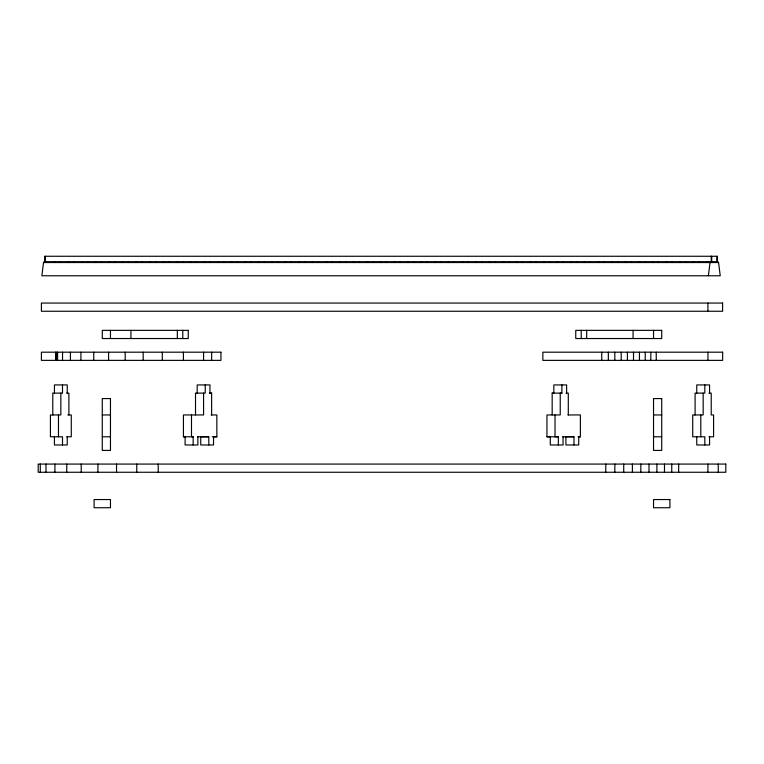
<?xml version="1.0" encoding="UTF-8"?>
<svg xmlns="http://www.w3.org/2000/svg" width="764" height="764" viewBox="0 0 764 764"><rect width="100%" height="100%" fill="white"/><g stroke="black" fill="none" stroke-linecap="round" stroke-linejoin="round"><path stroke-width="1.15" d="M197.895 436.779L197.895 444.973L185.098 444.973L185.098 436.779L183.436 436.779L183.436 414.947L203.577 414.947L203.577 393.116M191.497 414.947L191.497 436.779L193.158 436.779L193.158 444.973M195.517 414.947L195.517 393.116L205.239 393.116L205.239 384.932M208.792 444.973L208.792 436.788L197.465 436.788M211.638 414.947L211.638 393.126L209.976 393.116L209.976 384.932L197.179 384.932L197.179 393.116M558.341 444.973L558.341 436.788L546.957 436.788L546.957 414.957L560.232 414.947L560.232 393.126L561.893 393.116L561.893 384.932M566.63 393.116L566.63 384.932L553.833 384.932L553.833 393.116L552.171 393.126L552.171 414.947M708.381 275.775L710.043 262.539M66.592 393.116L68.894 393.116L68.894 414.957M209.336 393.126L211.638 393.126M552.171 393.126L561.893 393.116M565.981 393.116L568.292 393.116L568.292 414.947M708.916 393.116L711.217 393.116L711.217 414.957L713.586 414.957L713.586 436.788L708.982 436.788M67.815 414.957L71.272 414.957L71.272 436.788L66.659 436.788M102.28 414.957L110.465 414.957M211.093 414.957L216.852 414.957L216.852 436.788L212.239 436.788M567.919 414.947L580.373 414.947L580.373 436.779L578.711 436.779L578.711 444.973L565.914 444.973L565.914 436.779L573.974 436.779L573.974 444.973M653.535 414.957L661.719 414.957M102.28 436.788L110.465 436.788M183.436 436.779L193.158 436.779M208.792 436.788L200.731 436.788L200.731 444.973L213.528 444.973L213.528 436.788L216.852 436.788M578.071 436.779L580.373 436.779M653.535 436.788L661.719 436.788M546.957 436.788L550.281 436.788L550.281 444.973L563.078 444.973L563.078 436.788M558.341 436.788L555.027 436.788L555.027 414.957M562.638 436.779L573.974 436.779M718.265 464.073L718.265 472.257M718.093 262.539L718.093 261.718L44.006 261.718L44.006 262.539M717.386 261.718L717.386 256.265L44.713 256.265L44.713 261.718M716.909 256.265L716.909 261.718M711.704 256.265L711.704 261.718M711.227 256.265L711.227 261.718M710.51 261.718L710.51 262.539M709.565 393.116L709.565 384.932L696.758 384.932L696.758 393.116M709.565 436.788L709.565 444.973L696.758 444.973L696.758 436.788M707.961 261.718L707.961 262.539M707.961 352.185L707.961 360.369M707.913 303.06L707.913 311.254M707.913 464.073L707.913 472.257M706.786 261.718L706.786 262.539M704.819 384.932L704.819 393.116L695.097 393.116L695.097 414.957M704.819 444.973L704.819 436.788L692.728 436.788L692.728 414.957L703.166 414.957L703.166 393.116M700.798 414.957L700.798 436.788M699.203 261.718L699.203 262.539M694.094 261.718L694.094 262.539M693.187 261.718L693.187 262.539M685.604 261.718L685.604 262.539M680.495 261.718L680.495 262.539M679.588 261.718L679.588 262.539M678.671 464.073L678.671 472.257M672.005 261.718L672.005 262.539M671.747 464.073L671.747 472.257M666.896 261.718L666.896 262.539M665.988 261.718L665.988 262.539M664.479 464.073L664.479 472.257M658.406 261.718L658.406 262.539M656.887 464.073L656.887 472.257M656.238 352.185L656.238 360.369M653.535 330.354L653.535 338.538M653.296 261.718L653.296 262.539M652.389 261.718L652.389 262.539M650.823 352.185L650.823 360.369M648.989 464.073L648.989 472.257M645.227 352.185L645.227 360.369M644.806 261.718L644.806 262.539M640.815 464.073L640.815 472.257M639.697 261.718L639.697 262.539M639.449 352.185L639.449 360.369M638.79 261.718L638.79 262.539M633.509 352.185L633.509 360.369M633.069 330.354L633.069 338.538M632.382 464.073L632.382 472.257M631.207 261.718L631.207 262.539M627.416 352.185L627.416 360.369M626.098 261.718L626.098 262.539M625.191 261.718L625.191 262.539M623.72 464.073L623.72 472.257M621.189 352.185L621.189 360.369M617.608 261.718L617.608 262.539M614.819 352.185L614.819 360.369M614.839 464.073L614.839 472.257M612.499 261.718L612.499 262.539M611.592 261.718L611.592 262.539M608.335 352.185L608.335 360.369M605.776 464.073L605.776 472.257M604.009 261.718L604.009 262.539M601.736 352.185L601.736 360.369M598.9 261.718L598.9 262.539M597.992 261.718L597.992 262.539M590.41 261.718L590.41 262.539M586.676 330.354L586.676 338.538M585.3 261.718L585.3 262.539M584.393 261.718L584.393 262.539M581.213 330.354L581.213 338.538M576.81 261.718L576.81 262.539M571.701 261.718L571.701 262.539M570.794 261.718L570.794 262.539M563.211 261.718L563.211 262.539M558.102 261.718L558.102 262.539M557.195 261.718L557.195 262.539M549.612 261.718L549.612 262.539M544.503 261.718L544.503 262.539M543.596 261.718L543.596 262.539M536.013 261.718L536.013 262.539M530.904 261.718L530.904 262.539M529.996 261.718L529.996 262.539M522.414 261.718L522.414 262.539M517.304 261.718L517.304 262.539M516.397 261.718L516.397 262.539M508.814 261.718L508.814 262.539M503.705 261.718L503.705 262.539M502.798 261.718L502.798 262.539M495.215 261.718L495.215 262.539M490.106 261.718L490.106 262.539M489.199 261.718L489.199 262.539M481.616 261.718L481.616 262.539M476.507 261.718L476.507 262.539M475.6 261.718L475.6 262.539M468.017 261.718L468.017 262.539M462.917 261.718L462.917 262.539M462 261.718L462 262.539M454.418 261.718L454.418 262.539M449.318 261.718L449.318 262.539M448.401 261.718L448.401 262.539M440.818 261.718L440.818 262.539M435.719 261.718L435.719 262.539M434.802 261.718L434.802 262.539M427.219 261.718L427.219 262.539M422.12 261.718L422.12 262.539M421.203 261.718L421.203 262.539M413.62 261.718L413.62 262.539M408.52 261.718L408.52 262.539M407.604 261.718L407.604 262.539M400.021 261.718L400.021 262.539M394.921 261.718L394.921 262.539M394.004 261.718L394.004 262.539M386.422 261.718L386.422 262.539M381.322 261.718L381.322 262.539M380.405 261.718L380.405 262.539M372.822 261.718L372.822 262.539M367.723 261.718L367.723 262.539M366.806 261.718L366.806 262.539M359.223 261.718L359.223 262.539M354.124 261.718L354.124 262.539M353.207 261.718L353.207 262.539M345.624 261.718L345.624 262.539M340.524 261.718L340.524 262.539M339.608 261.718L339.608 262.539M332.025 261.718L332.025 262.539M326.925 261.718L326.925 262.539M326.008 261.718L326.008 262.539M318.435 261.718L318.435 262.539M313.326 261.718L313.326 262.539M312.409 261.718L312.409 262.539M304.836 261.718L304.836 262.539M299.727 261.718L299.727 262.539M298.819 261.718L298.819 262.539M291.237 261.718L291.237 262.539M286.128 261.718L286.128 262.539M285.22 261.718L285.22 262.539M277.638 261.718L277.638 262.539M272.528 261.718L272.528 262.539M271.994 261.718L271.994 262.539M264.411 261.718L264.411 262.539M259.302 261.718L259.302 262.539M258.394 261.718L258.394 262.539M250.812 261.718L250.812 262.539M245.702 261.718L245.702 262.539M244.795 261.718L244.795 262.539M237.212 261.718L237.212 262.539M232.103 261.718L232.103 262.539M231.196 261.718L231.196 262.539M223.613 261.718L223.613 262.539M218.504 261.718L218.504 262.539M217.597 261.718L217.597 262.539M211.638 352.185L211.638 360.369M210.014 261.718L210.014 262.539M204.905 261.718L204.905 262.539M203.998 261.718L203.998 262.539M203.577 352.185L203.577 360.369M196.415 261.718L196.415 262.539M191.306 261.718L191.306 262.539M190.398 261.718L190.398 262.539M183.417 352.185L183.417 360.369M182.816 261.718L182.816 262.539M182.787 330.354L182.787 338.538M177.716 261.718L177.716 262.539M177.324 330.354L177.324 338.538M176.799 261.718L176.799 262.539M169.216 261.718L169.216 262.539M164.117 261.718L164.117 262.539M163.2 261.718L163.2 262.539M162.312 352.185L162.312 360.369M158.224 464.073L158.224 472.257M155.617 261.718L155.617 262.539M150.518 261.718L150.518 262.539M149.601 261.718L149.601 262.539M143.183 352.185L143.183 360.369M142.018 261.718L142.018 262.539M136.918 261.718L136.918 262.539M136.756 464.073L136.756 472.257M136.002 261.718L136.002 262.539M130.93 330.354L130.93 338.538M128.419 261.718L128.419 262.539M125.181 352.185L125.181 360.369M123.319 261.718L123.319 262.539M122.402 261.718L122.402 262.539M116.539 464.073L116.539 472.257M114.82 261.718L114.82 262.539M110.465 330.354L110.465 338.538M109.72 261.718L109.72 262.539M108.803 261.718L108.803 262.539M108.593 352.185L108.593 360.369M101.22 261.718L101.22 262.539M97.916 464.073L97.916 472.257M96.121 261.718L96.121 262.539M95.204 261.718L95.204 262.539M93.743 352.185L93.743 360.369M87.621 261.718L87.621 262.539M82.522 261.718L82.522 262.539M81.605 261.718L81.605 262.539M81.213 464.073L81.213 472.257M80.917 352.185L80.917 360.369M74.022 261.718L74.022 262.539M70.412 352.185L70.412 360.369M68.922 261.718L68.922 262.539M68.006 261.718L68.006 262.539M67.242 393.116L67.242 384.932L54.435 384.932L54.435 393.116M67.242 436.788L67.242 444.973L54.435 444.973L54.435 436.788M66.764 464.073L66.764 472.257M62.543 352.185L62.543 360.369M62.505 384.932L62.505 393.116L52.783 393.116L52.783 414.957M62.505 444.973L62.505 436.788L50.414 436.788L50.414 414.957L60.843 414.957L60.843 393.116M60.423 261.718L60.423 262.539M58.475 414.957L58.475 436.788M57.596 352.185L57.596 360.369M56.02 352.185L56.125 360.369M55.887 352.185L55.944 360.369M55.323 261.718L55.323 262.539M54.912 464.073L54.912 472.257M54.139 261.718L54.139 262.539M46.556 261.718L46.556 262.539M45.974 464.073L45.974 472.257M45.191 256.265L45.191 261.718M40.291 464.073L40.291 472.257M43.529 262.539L41.877 275.775L720.232 275.775L718.571 262.539L43.529 262.539M722.601 303.06L41.399 303.06L41.399 311.254L722.601 311.254L722.601 303.06M188.24 330.354L102.28 330.354L102.28 338.538L188.24 338.538L188.24 330.354M661.719 330.354L575.76 330.354L575.76 338.538L661.719 338.538L661.719 330.354M220.949 352.185L41.399 352.185L41.399 360.369L220.949 360.369L220.949 352.185M722.658 352.185L542.851 352.185L542.851 360.369L722.658 360.369L722.658 352.185M110.465 398.579L102.28 398.579L102.28 450.426L110.465 450.426L110.465 398.579M661.719 398.579L653.535 398.579L653.535 450.426L661.719 450.426L661.719 398.579M725.8 464.073L38.2 464.073L38.2 472.257L725.8 472.257L725.8 464.073M110.465 499.551L94.087 499.551L94.087 507.735L110.465 507.735L110.465 499.551M669.904 499.551L653.535 499.551L653.535 507.735L669.904 507.735L669.904 499.551"/></g></svg>
